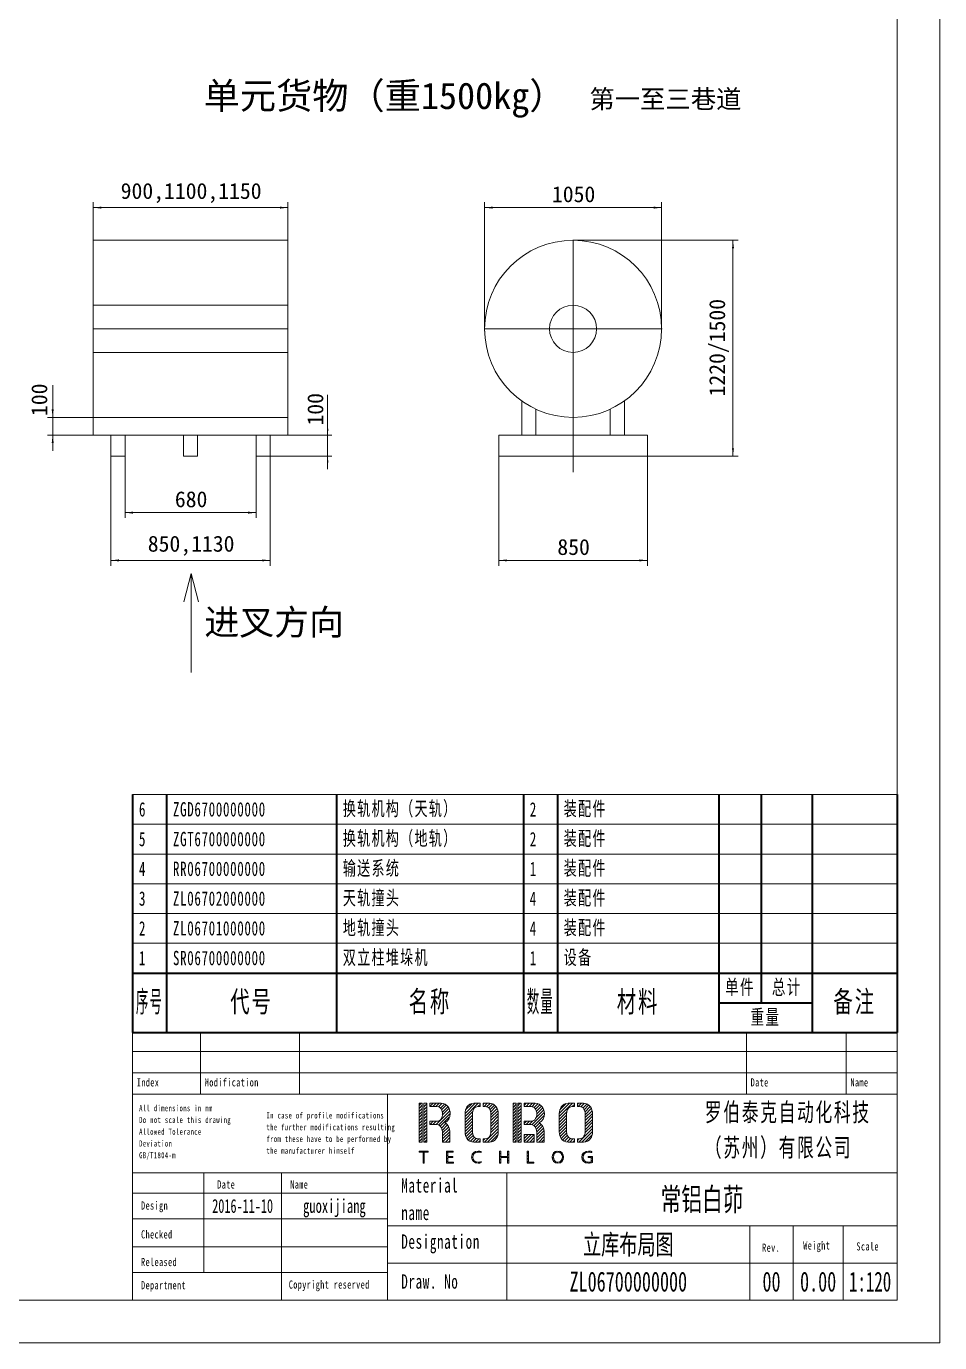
# Model space of a CAD drawing. Header units: millimetres. Extents: x -50460 to 50460, y -35640 to 35640.
# Drawn here: x 24658 to 50460, y -35640 to 1536 of the extents above; entities that cross this region are included whole.
import ezdxf
from ezdxf.enums import TextEntityAlignment as Align

# ---------------------------------------------------------------- set-up
doc = ezdxf.new("R2010")
doc.units = ezdxf.units.MM
doc.layers.get('0').update_dxf_attribs({"lineweight": 35})
for name, color, linetype, lineweight in [('EB0_1', 7, 'Continuous', 15), ('尺寸线层', 4, 'Continuous', 18), ('粗实线层', 7, 'Continuous', 15), ('细实线层', 3, 'Continuous', 18)]:
    doc.layers.add(name, color=color, linetype=linetype, lineweight=lineweight)
doc.styles.get("Standard").update_dxf_attribs({"font": ''})
doc.styles.add('标准', font='', dxfattribs={"width": 0.667})
doc.styles.get('Standard').set_extended_font_data('宋体')
doc.styles.get('标准').set_extended_font_data('宋体')
doc.dimstyles.new('AM_DEMATIC$0', dxfattribs={"dimscale": 120, "dimtxt": 3, "dimasz": 1.5, "dimexe": 1, "dimexo": 0, "dimgap": 1, "dimtad": 1, "dimdsep": 46, "dimtxsty": 'Standard', "dimblk": '_CAXARROW', "dimcen": 0, "dimdle": 3, "dimclrd": 256, "dimclre": 256, "dimclrt": 2, "dimadec": 0, "dimazin": 2, "dimtfac": 0.707107, "dimtdec": 3, "dimtmove": 0, "dimatfit": 3, "dimfxl": 0, "dimfrac": 2, "dimtolj": 1, "dimlwd": 18, "dimarcsym": 0})

# ---------------------------------------------------------------- blocks, each defined once
blk = doc.blocks.new('*X243')
at = {"layer": '粗实线层'}
for p, q in [((410.5, -287), (410.5, 287)), ((-395.5, -287), (410.5, -287))]:
    blk.add_line(p, q, dxfattribs=at)
at = {"layer": '细实线层'}
for p, q in [((420.5, -297), (420.5, 297)), ((-420.5, -297), (420.5, -297))]:
    blk.add_line(p, q, dxfattribs=at)
at = {"layer": '尺寸线层', "linetype": 'Continuous', "style": '标准', "width": 0.667}
blk.add_attdef('图纸编号', text='', height=5.19, rotation=180, dxfattribs=at).set_placement((-370.5, 282), align=Align.MIDDLE_CENTER)
blk = doc.blocks.new('*X1151')
at = {"layer": '尺寸线层', "linetype": 'Continuous', "lineweight": 18, "transparency": 16777216}
for points in [[(25403, -9507), (25375, -9282), (25432, -9282)], [(25403, -10007), (25375, -10232), (25432, -10232)]]:
    blk.add_hatch(color=256, dxfattribs=at).paths.add_polyline_path(points, flags=0)
blk.add_line((25403, -10457), (25403, -8599), dxfattribs=at)
at = {"layer": '尺寸线层', "transparency": 16777216}
for p, q in [((26548, -9507), (25253, -9507)), ((26548, -10007), (25253, -10007))]:
    blk.add_line(p, q, dxfattribs=at)
at = {"layer": '尺寸线层', "color": 2, "transparency": 16777216, "insert": (25028, -9010), "char_height": 450, "width": 1710, "attachment_point": 5, "rotation": 90, "line_spacing_factor": 1.37}
blk.add_mtext('100', dxfattribs=at)
blk = doc.blocks.new('_CAXARROW')
blk.add_hatch(color=0).paths.add_polyline_path([(0, 0), (-1, 0.125), (-1, -0.125)], flags=0)
blk = doc.blocks.new('*X1152')
at = {"layer": '尺寸线层', "linetype": 'Continuous', "lineweight": 18, "transparency": 16777216}
for points in [[(33171, -10007), (33148, -9827), (33193, -9827)], [(33171, -10607), (33148, -10787), (33193, -10787)]]:
    blk.add_hatch(color=256, dxfattribs=at).paths.add_polyline_path(points, flags=0)
blk.add_line((33171, -10967), (33171, -8868), dxfattribs=at)
at = {"layer": '尺寸线层', "transparency": 16777216}
for p, q in [((31548, -10007), (33291, -10007)), ((31548, -10607), (33291, -10607))]:
    blk.add_line(p, q, dxfattribs=at)
at = {"layer": '尺寸线层', "color": 2, "transparency": 16777216, "insert": (32826, -9280), "char_height": 450, "width": 1710, "attachment_point": 5, "rotation": 90, "line_spacing_factor": 1.37}
blk.add_mtext('100', dxfattribs=at)
blk = doc.blocks.new('*X1153')
at = {"layer": '尺寸线层', "linetype": 'Continuous', "lineweight": 18, "transparency": 16777216}
for points in [[(27448, -12198), (27673, -12170), (27673, -12227)], [(31148, -12198), (30923, -12170), (30923, -12227)]]:
    blk.add_hatch(color=256, dxfattribs=at).paths.add_polyline_path(points, flags=0)
at = {"layer": '尺寸线层', "transparency": 16777216}
for p, q in [((27448, -10607), (27448, -12348)), ((31148, -10607), (31148, -12348))]:
    blk.add_line(p, q, dxfattribs=at)
at = {"layer": '尺寸线层', "linetype": 'Continuous', "lineweight": 18, "transparency": 16777216}
blk.add_line((27448, -12198), (31148, -12198), dxfattribs=at)
at = {"layer": '尺寸线层', "color": 2, "transparency": 16777216, "insert": (29314, -11823), "char_height": 450, "width": 1795, "attachment_point": 5, "line_spacing_factor": 1.37}
blk.add_mtext('680', dxfattribs=at)
blk = doc.blocks.new('*X1154')
at = {"layer": '尺寸线层', "linetype": 'Continuous', "lineweight": 18, "transparency": 16777216}
for points in [[(27048, -13547), (27273, -13519), (27273, -13575)], [(31548, -13547), (31323, -13519), (31323, -13575)]]:
    blk.add_hatch(color=256, dxfattribs=at).paths.add_polyline_path(points, flags=0)
at = {"layer": '尺寸线层', "transparency": 16777216}
for p, q in [((27048, -10607), (27048, -13697)), ((31548, -10607), (31548, -13697))]:
    blk.add_line(p, q, dxfattribs=at)
at = {"layer": '尺寸线层', "linetype": 'Continuous', "lineweight": 18, "transparency": 16777216}
blk.add_line((27048, -13547), (31548, -13547), dxfattribs=at)
at = {"layer": '尺寸线层', "color": 2, "transparency": 16777216, "insert": (29314, -13134), "char_height": 450, "width": 5000, "attachment_point": 5, "line_spacing_factor": 1.37}
blk.add_mtext('850,1130', dxfattribs=at)
blk = doc.blocks.new('*X1155')
at = {"layer": '尺寸线层', "linetype": 'Continuous', "lineweight": 18, "transparency": 16777216}
for points in [[(26548, -3584), (26773, -3556), (26773, -3612)], [(32048, -3584), (31823, -3556), (31823, -3612)]]:
    blk.add_hatch(color=256, dxfattribs=at).paths.add_polyline_path(points, flags=0)
at = {"layer": '尺寸线层', "transparency": 16777216}
for p, q in [((26548, -4507), (26548, -3434)), ((32048, -4507), (32048, -3434))]:
    blk.add_line(p, q, dxfattribs=at)
at = {"layer": '尺寸线层', "linetype": 'Continuous', "lineweight": 18, "transparency": 16777216}
blk.add_line((26548, -3584), (32048, -3584), dxfattribs=at)
at = {"layer": '尺寸线层', "color": 2, "transparency": 16777216, "insert": (29314, -3171), "char_height": 450, "width": 8200, "attachment_point": 5, "line_spacing_factor": 1.37}
blk.add_mtext('900,1100,1150', dxfattribs=at)
blk = doc.blocks.new('*X1156')
at = {"layer": '尺寸线层', "linetype": 'Continuous', "lineweight": 18, "transparency": 16777216}
for points in [[(37603, -3584), (37828, -3556), (37828, -3612)], [(42603, -3584), (42378, -3556), (42378, -3612)]]:
    blk.add_hatch(color=256, dxfattribs=at).paths.add_polyline_path(points, flags=0)
at = {"layer": '尺寸线层', "transparency": 16777216}
for p, q in [((37603, -7074), (37603, -3434)), ((42603, -7074), (42603, -3434))]:
    blk.add_line(p, q, dxfattribs=at)
at = {"layer": '尺寸线层', "linetype": 'Continuous', "lineweight": 18, "transparency": 16777216}
blk.add_line((37603, -3584), (42603, -3584), dxfattribs=at)
at = {"layer": '尺寸线层', "color": 2, "transparency": 16777216, "insert": (40119, -3209), "char_height": 450, "width": 2350, "attachment_point": 5, "line_spacing_factor": 1.37}
blk.add_mtext('1050', dxfattribs=at)
blk = doc.blocks.new('*X1157')
at = {"layer": '尺寸线层', "linetype": 'Continuous', "lineweight": 18, "transparency": 16777216}
for points in [[(44621, -4507), (44593, -4732), (44649, -4732)], [(44621, -10607), (44593, -10382), (44649, -10382)]]:
    blk.add_hatch(color=256, dxfattribs=at).paths.add_polyline_path(points, flags=0)
at = {"layer": '尺寸线层', "transparency": 16777216}
for p, q in [((40103, -4507), (44771, -4507)), ((42203, -10607), (44771, -10607))]:
    blk.add_line(p, q, dxfattribs=at)
at = {"layer": '尺寸线层', "linetype": 'Continuous', "lineweight": 18, "transparency": 16777216}
blk.add_line((44621, -10607), (44621, -4507), dxfattribs=at)
at = {"layer": '尺寸线层', "color": 2, "transparency": 16777216, "insert": (44228, -7540), "char_height": 450, "width": 5550, "attachment_point": 5, "rotation": 90, "line_spacing_factor": 1.37}
blk.add_mtext('1220/1500', dxfattribs=at)
blk = doc.blocks.new('*X1158')
at = {"layer": '尺寸线层', "linetype": 'Continuous', "lineweight": 18, "transparency": 16777216}
for points in [[(38003, -13547), (38228, -13519), (38228, -13575)], [(42203, -13547), (41978, -13519), (41978, -13575)]]:
    blk.add_hatch(color=256, dxfattribs=at).paths.add_polyline_path(points, flags=0)
at = {"layer": '尺寸线层', "transparency": 16777216}
for p, q in [((38003, -10607), (38003, -13697)), ((42203, -10607), (42203, -13697))]:
    blk.add_line(p, q, dxfattribs=at)
at = {"layer": '尺寸线层', "linetype": 'Continuous', "lineweight": 18, "transparency": 16777216}
blk.add_line((38003, -13547), (42203, -13547), dxfattribs=at)
at = {"layer": '尺寸线层', "color": 2, "transparency": 16777216, "insert": (40119, -13172), "char_height": 450, "width": 1800, "attachment_point": 5, "line_spacing_factor": 1.37}
blk.add_mtext('850', dxfattribs=at)
blk = doc.blocks.new('*X1161')
at = {"layer": '尺寸线层', "color": 0, "linetype": 'Continuous', "lineweight": 18}
for p, q in [((-21600, 6720), (0, 6720)), ((-21600, 5880), (0, 5880)), ((-21600, 5880), (0, 5880)), ((-21600, 5040), (0, 5040)), ((-21600, 5040), (0, 5040)), ((-21600, 4200), (0, 4200)), ((-21600, 4200), (0, 4200)), ((-21600, 3360), (0, 3360)), ((-21600, 3360), (0, 3360)), ((-21600, 2520), (0, 2520)), ((-21600, 2520), (0, 2520)), ((-21600, 1680), (0, 1680))]:
    blk.add_line(p, q, dxfattribs=at)
at = {"layer": '尺寸线层', "color": 0, "linetype": 'Continuous', "lineweight": 35}
for p, q in [((-21600, 6720), (-21600, 5880)), ((-20640, 6720), (-20640, 5880)), ((-15840, 6720), (-15840, 5880)), ((-10560, 6720), (-10560, 5880)), ((-9600, 6720), (-9600, 5880)), ((-5040, 6720), (-5040, 5880)), ((-3840, 6720), (-3840, 5880)), ((-2400, 6720), (-2400, 5880)), ((0, 6720), (0, 5880)), ((0, 6720), (0, 5880)), ((-21600, 5880), (-21600, 5040)), ((-20640, 5880), (-20640, 5040)), ((-15840, 5880), (-15840, 5040)), ((-10560, 5880), (-10560, 5040)), ((-9600, 5880), (-9600, 5040)), ((-5040, 5880), (-5040, 5040)), ((-3840, 5880), (-3840, 5040)), ((-2400, 5880), (-2400, 5040)), ((0, 5880), (0, 5040)), ((0, 5880), (0, 5040)), ((-21600, 5040), (-21600, 4200)), ((-20640, 5040), (-20640, 4200)), ((-15840, 5040), (-15840, 4200)), ((-10560, 5040), (-10560, 4200)), ((-9600, 5040), (-9600, 4200)), ((-5040, 5040), (-5040, 4200)), ((-3840, 5040), (-3840, 4200)), ((-2400, 5040), (-2400, 4200)), ((0, 5040), (0, 4200)), ((0, 5040), (0, 4200)), ((-21600, 4200), (-21600, 3360)), ((-20640, 4200), (-20640, 3360)), ((-15840, 4200), (-15840, 3360)), ((-10560, 4200), (-10560, 3360)), ((-9600, 4200), (-9600, 3360)), ((-5040, 4200), (-5040, 3360)), ((-3840, 4200), (-3840, 3360)), ((-2400, 4200), (-2400, 3360)), ((0, 4200), (0, 3360)), ((0, 4200), (0, 3360)), ((-21600, 3360), (-21600, 2520)), ((-20640, 3360), (-20640, 2520)), ((-15840, 3360), (-15840, 2520)), ((-10560, 3360), (-10560, 2520)), ((-9600, 3360), (-9600, 2520)), ((-5040, 3360), (-5040, 2520)), ((-3840, 3360), (-3840, 2520)), ((-2400, 3360), (-2400, 2520)), ((0, 3360), (0, 2520)), ((0, 3360), (0, 2520)), ((-21600, 2520), (-21600, 1680)), ((-20640, 2520), (-20640, 1680)), ((-15840, 2520), (-15840, 1680)), ((-10560, 2520), (-10560, 1680)), ((-9600, 2520), (-9600, 1680)), ((-5040, 2520), (-5040, 1680)), ((-3840, 2520), (-3840, 1680)), ((-2400, 2520), (-2400, 1680)), ((0, 2520), (0, 1680)), ((0, 2520), (0, 1680)), ((-21600, 1680), (0, 1680)), ((-21600, 1680), (-21600, 0)), ((-20640, 1680), (-20640, 0)), ((-15840, 1680), (-15840, 0)), ((-10560, 1680), (-10560, 0)), ((-9600, 1680), (-9600, 0)), ((-5040, 1680), (-5040, 0)), ((-3840, 1680), (-3840, 840)), ((-2400, 1680), (-2400, 840)), ((0, 1680), (0, 0)), ((-5040, 840), (-2400, 840)), ((-2400, 840), (-2400, 0)), ((-21600, 0), (0, 0))]:
    blk.add_line(p, q, dxfattribs=at)
at = {"layer": '尺寸线层', "color": 0, "line_spacing_factor": 1.15057, "style": '标准'}
for s, insert, char_height, width, attachment_point in [('\\T1.1;6', (-21420, 6300), 404.6, 1476, 4), ('\\T1.1;ZGD6700000000', (-20460, 6300), 404.58, 9156, 4), ('\\T1.1;换轨机构（天轨）', (-15660, 6300), 404.58, 10116, 4), ('\\T1.1;2', (-10380, 6300), 404.6, 1476, 4), ('\\T1.1;装配件', (-9420, 6300), 404.6, 8676, 4), ('\\T1.1;5', (-21420, 5460), 404.6, 1476, 4), ('\\T1.1;ZGT6700000000', (-20460, 5460), 404.58, 9156, 4), ('\\T1.1;换轨机构（地轨）', (-15660, 5460), 404.58, 10116, 4), ('\\T1.1;2', (-10380, 5460), 404.6, 1476, 4), ('\\T1.1;装配件', (-9420, 5460), 404.6, 8676, 4), ('\\T1.1;输送系统', (-15660, 4620), 404.6, 10116, 4), ('\\T1.1;装配件', (-9420, 4620), 404.6, 8676, 4), ('\\T1.1;4', (-21420, 4620), 404.6, 1476, 4), ('\\T1.1;RR06700000000', (-20460, 4620), 404.58, 9156, 4), ('\\T1.1;1', (-10380, 4620), 404.6, 1476, 4), ('\\T1.1;3', (-21420, 3780), 404.6, 1476, 4), ('\\T1.1;ZL06702000000', (-20460, 3780), 404.58, 9156, 4), ('\\T1.1;天轨撞头', (-15660, 3780), 404.6, 10116, 4), ('\\T1.1;4', (-10380, 3780), 404.6, 1476, 4), ('\\T1.1;装配件', (-9420, 3780), 404.6, 8676, 4), ('\\T1.1;2', (-21420, 2940), 404.6, 1476, 4), ('\\T1.1;ZL06701000000', (-20460, 2940), 404.58, 9156, 4), ('\\T1.1;地轨撞头', (-15660, 2940), 404.6, 10116, 4), ('\\T1.1;4', (-10380, 2940), 404.6, 1476, 4), ('\\T1.1;装配件', (-9420, 2940), 404.6, 8676, 4), ('\\T1.1;1', (-21420, 2100), 404.6, 1476, 4), ('\\T1.1;SR06700000000', (-20460, 2100), 404.58, 9156, 4), ('\\T1.1;双立柱堆垛机', (-15660, 2100), 404.58, 10116, 4), ('\\T1.1;1', (-10380, 2100), 404.6, 1476, 4), ('\\T1.1;设备', (-9420, 2100), 404.6, 8676, 4), ('\\T1.1;单件', (-4440, 1260), 420, 2008.8, 5), ('\\T1.1;总计', (-3120, 1260), 420, 2440.8, 5), ('\\T1.1;{\\W0.427851;序号}', (-21120, 840), 600, 1425.6, 5), ('\\T1.1;代号', (-18240, 840), 600, 8337.6, 5), ('\\T1.1;名称', (-13200, 840), 600, 9201.6, 5), ('\\T1.1;{\\W0.425298;数量}', (-10080, 840), 600, 1425.6, 5), ('\\T1.1;材料', (-7320, 840), 600, 7905.6, 5), ('\\T1.1;备注', (-1200, 840), 600, 4017.6, 5), ('\\T1.1;重量', (-3720, 420), 420, 4600.8, 5)]:
    blk.add_mtext(s, dxfattribs=dict(at, insert=insert, char_height=char_height, width=width, attachment_point=attachment_point))
blk = doc.blocks.new('*X1189')
at = {"layer": 'EB0_1'}
for p, q in [((120, 50.53), (122.19, 50.53)), ((120, 50.29), (120, 50.53)), ((120.94, 50.29), (120, 50.29)), ((120.35, 50.29), (120.59, 50.53)), ((120.94, 50.17), (121.3, 50.53)), ((120.94, 47.68), (120.94, 50.29)), ((120.94, 49.46), (121.25, 49.78)), ((122.19, 50.29), (121.25, 50.29)), ((121.25, 50.29), (121.25, 47.68)), ((121.76, 50.29), (122.01, 50.53)), ((122.19, 50.53), (122.19, 50.29)), ((126.48, 50.53), (128.04, 50.53)), ((126.48, 47.68), (126.48, 50.53)), ((126.48, 50.06), (126.96, 50.53)), ((126.48, 49.35), (126.8, 49.66)), ((128.04, 50.29), (126.8, 50.29)), ((126.8, 50.29), (126.8, 49.27)), ((127.42, 50.29), (127.67, 50.53)), ((128.04, 50.53), (128.04, 50.29)), ((132.55, 49.76), (133.1, 50.31)), ((133.71, 50.22), (134.02, 50.52)), ((134.42, 50.21), (134.63, 50.43)), ((138.93, 50.53), (139.25, 50.53)), ((138.93, 47.68), (138.93, 50.53)), ((138.93, 50.49), (138.98, 50.53)), ((138.93, 49.78), (139.25, 50.09)), ((139.25, 50.53), (139.25, 49.27)), ((140.85, 49.27), (140.85, 50.53)), ((140.85, 50.53), (141.16, 50.53)), ((140.85, 50.28), (141.1, 50.53)), ((140.85, 49.58), (141.16, 49.89)), ((141.16, 50.53), (141.16, 47.68)), ((145.46, 50.53), (145.77, 50.53)), ((145.46, 47.68), (145.46, 50.53)), ((145.46, 49.94), (145.77, 50.25)), ((145.77, 50.53), (145.77, 47.92)), ((151.41, 49.52), (152.36, 50.47)), ((152.83, 50.24), (153.06, 50.47)), ((153.33, 50.03), (153.54, 50.24)), ((153.58, 49.58), (153.85, 49.85)), ((158.4, 49.44), (159.41, 50.46)), ((159.94, 50.28), (160.15, 50.49)), ((160.54, 50.17), (160.69, 50.32)), ((120.94, 48.76), (121.25, 49.07)), ((120.94, 48.05), (121.25, 48.36)), ((121.25, 47.68), (120.94, 47.68)), ((126.48, 48.64), (126.8, 48.96)), ((126.48, 47.94), (126.8, 48.25)), ((128.09, 47.68), (126.48, 47.68)), ((126.8, 49.27), (127.97, 49.27)), ((127.97, 49.02), (126.8, 49.02)), ((126.8, 49.02), (126.8, 47.92)), ((126.8, 47.92), (128.09, 47.92)), ((126.86, 49.02), (127.11, 49.27)), ((126.93, 47.68), (127.18, 47.92)), ((127.57, 49.02), (127.82, 49.27)), ((127.64, 47.68), (127.88, 47.92)), ((127.97, 49.27), (127.97, 49.02)), ((128.09, 47.92), (128.09, 47.68)), ((132.42, 48.92), (132.75, 49.25)), ((132.59, 48.38), (132.86, 48.66)), ((132.91, 48), (133.11, 48.2)), ((133.38, 47.76), (133.64, 48.02)), ((134.02, 47.69), (134.3, 47.98)), ((138.93, 49.07), (139.25, 49.38)), ((138.93, 48.36), (139.25, 48.68)), ((139.25, 47.68), (138.93, 47.68)), ((138.95, 47.68), (139.25, 47.97)), ((139.25, 49.27), (140.85, 49.27)), ((140.85, 49.02), (139.25, 49.02)), ((139.25, 49.02), (139.25, 47.68)), ((139.59, 49.02), (139.84, 49.27)), ((140.3, 49.02), (140.54, 49.27)), ((140.85, 48.87), (141.16, 49.18)), ((140.85, 47.68), (140.85, 49.02)), ((140.85, 48.16), (141.16, 48.47)), ((141.16, 47.68), (140.85, 47.68)), ((141.07, 47.68), (141.16, 47.77)), ((145.46, 49.23), (145.77, 49.55)), ((145.46, 48.53), (145.77, 48.84)), ((145.46, 47.82), (145.77, 48.13)), ((147.05, 47.68), (145.46, 47.68)), ((145.77, 47.92), (147.05, 47.92)), ((146.02, 47.68), (146.27, 47.92)), ((146.73, 47.68), (146.98, 47.92)), ((147.05, 47.92), (147.05, 47.68)), ((151.39, 48.8), (151.66, 49.07)), ((151.57, 48.28), (151.84, 48.54)), ((151.92, 47.91), (152.15, 48.15)), ((152.43, 47.72), (152.64, 47.93)), ((153.18, 47.76), (153.95, 48.53)), ((153.69, 48.98), (153.87, 49.16)), ((153.87, 49.16), (154.01, 49.3)), ((158.4, 48.74), (158.67, 49.01)), ((158.62, 48.25), (158.87, 48.5)), ((159, 47.92), (159.22, 48.15)), ((159.51, 47.73), (159.74, 47.96)), ((160.06, 48.98), (160.29, 49.22)), ((160.23, 47.74), (160.5, 48.01)), ((160.53, 48.75), (160.83, 49.05)), ((160.53, 48.04), (160.83, 48.35))]:
    blk.add_line(p, q, dxfattribs=at)
for points, knots in [([(134.62, 50.18), (134.43, 50.27), (134.15, 50.3), (133.93, 50.3), (133.14, 50.3), (132.69, 49.79), (132.69, 49.1), (132.69, 48.41), (133.13, 47.91), (133.93, 47.91), (134.14, 47.91), (134.44, 47.94), (134.62, 48.03), (134.62, 48.03), (134.64, 47.8), (134.64, 47.8), (134.47, 47.7), (134.13, 47.68), (133.93, 47.68), (132.97, 47.68), (132.39, 48.25), (132.39, 49.1), (132.39, 49.94), (132.98, 50.53), (133.93, 50.53), (134.11, 50.53), (134.48, 50.5), (134.64, 50.43), (134.64, 50.43), (134.62, 50.18), (134.62, 50.18)], [0, 0, 0, 0, 292.881342, 292.881342, 292.881342, 585.762683, 585.762683, 585.762683, 878.644025, 878.644025, 878.644025, 1171.525366, 1171.525366, 1171.525366, 1464.406708, 1464.406708, 1464.406708, 1757.288049, 1757.288049, 1757.288049, 2050.169391, 2050.169391, 2050.169391, 2343.050732, 2343.050732, 2343.050732, 2635.932074, 2635.932074, 2635.932074, 2928.813415, 2928.813415, 2928.813415, 2928.813415]), ([(152.69, 50.53), (153.61, 50.53), (154.05, 49.85), (154.04, 49.1), (154.03, 48.26), (153.57, 47.68), (152.69, 47.68), (151.81, 47.68), (151.35, 48.26), (151.34, 49.1), (151.33, 49.85), (151.77, 50.53), (152.69, 50.53)], [0, 0, 0, 0, 368.465075, 368.465075, 368.465075, 736.930149, 736.930149, 736.930149, 1105.395224, 1105.395224, 1105.395224, 1473.860298, 1473.860298, 1473.860298, 1473.860298]), ([(151.64, 49.1), (151.64, 48.52), (151.97, 47.91), (152.69, 47.91), (153.41, 47.91), (153.74, 48.52), (153.74, 49.1), (153.74, 49.69), (153.41, 50.3), (152.69, 50.3), (151.97, 50.3), (151.64, 49.69), (151.64, 49.1)], [0, 0, 0, 0, 369.702608, 369.702608, 369.702608, 739.405217, 739.405217, 739.405217, 1109.107825, 1109.107825, 1109.107825, 1478.810434, 1478.810434, 1478.810434, 1478.810434]), ([(160.53, 48.98), (160.53, 48.98), (159.82, 48.98), (159.82, 48.98), (159.82, 48.98), (159.82, 49.22), (159.82, 49.22), (159.82, 49.22), (160.83, 49.22), (160.83, 49.22), (160.83, 49.22), (160.83, 47.85), (160.83, 47.85), (160.52, 47.72), (160.22, 47.68), (159.88, 47.68), (158.91, 47.68), (158.33, 48.25), (158.33, 49.1), (158.33, 49.94), (158.93, 50.53), (159.88, 50.53), (160.11, 50.53), (160.5, 50.5), (160.7, 50.4), (160.7, 50.4), (160.67, 50.15), (160.67, 50.15), (160.43, 50.27), (160.15, 50.3), (159.88, 50.3), (159.08, 50.3), (158.64, 49.79), (158.64, 49.1), (158.64, 48.41), (159.07, 47.91), (159.88, 47.91), (160.07, 47.91), (160.39, 47.93), (160.53, 48.01), (160.53, 48.01), (160.53, 48.98), (160.53, 48.98)], [0, 0, 0, 0, 349.055857, 349.055857, 349.055857, 698.111714, 698.111714, 698.111714, 1047.16757, 1047.16757, 1047.16757, 1396.223427, 1396.223427, 1396.223427, 1745.279284, 1745.279284, 1745.279284, 2094.335141, 2094.335141, 2094.335141, 2443.390997, 2443.390997, 2443.390997, 2792.446854, 2792.446854, 2792.446854, 3141.502711, 3141.502711, 3141.502711, 3490.558568, 3490.558568, 3490.558568, 3839.614424, 3839.614424, 3839.614424, 4188.670281, 4188.670281, 4188.670281, 4537.726138, 4537.726138, 4537.726138, 4886.781995, 4886.781995, 4886.781995, 4886.781995])]:
    blk.add_open_spline(points, degree=3, knots=knots, dxfattribs=at)
blk = doc.blocks.new('*X1188')
at = {"layer": 'EB0_1'}
for p, q in [((-112.57, 46.34), (-112.57, 37.22)), ((-111.83, 46.34), (-112.57, 46.34)), ((-112.57, 45.83), (-112.06, 46.34)), ((-112.57, 45.12), (-111.83, 45.86)), ((-112.57, 44.41), (-111.83, 45.15)), ((-112.57, 43.7), (-111.83, 44.44)), ((-112.57, 43), (-111.83, 43.74)), ((-111.83, 37.22), (-111.83, 46.34)), ((-111.47, 46.34), (-111.47, 37.22)), ((-110.73, 46.34), (-111.47, 46.34)), ((-111.47, 46.22), (-111.35, 46.34)), ((-111.47, 45.51), (-110.73, 46.25)), ((-111.47, 44.8), (-110.73, 45.54)), ((-111.47, 44.1), (-110.73, 44.83)), ((-111.47, 43.39), (-110.73, 44.13)), ((-111.47, 42.68), (-110.73, 43.42)), ((-110.73, 45.57), (-110.73, 46.34)), ((-110.73, 38.92), (-110.73, 45.57)), ((-110.02, 46.26), (-109.94, 46.34)), ((-110, 45.57), (-109.23, 46.34)), ((-109.29, 45.57), (-108.52, 46.34)), ((-108.59, 45.57), (-107.82, 46.34)), ((-108.57, 41.34), (-105.34, 44.57)), ((-107.98, 45.47), (-107.16, 46.29)), ((-107.98, 41.22), (-105.25, 43.96)), ((-107.54, 45.2), (-106.58, 46.16)), ((-107.26, 44.77), (-106.16, 45.87)), ((-107.12, 44.21), (-105.79, 45.54)), ((-107.1, 43.52), (-105.53, 45.09)), ((-89.66, 46.34), (-90.39, 46.34)), ((-90.39, 46.08), (-90.14, 46.34)), ((-90.39, 46.34), (-90.39, 37.22)), ((-90.39, 45.37), (-89.66, 46.11)), ((-90.39, 44.67), (-89.66, 45.41)), ((-90.39, 43.96), (-89.66, 44.7)), ((-90.39, 43.25), (-89.66, 43.99)), ((-89.66, 37.22), (-89.66, 46.34)), ((-88.56, 46.34), (-89.3, 46.34)), ((-89.3, 45.77), (-88.72, 46.34)), ((-89.3, 46.34), (-89.3, 37.22)), ((-89.3, 45.06), (-88.56, 45.8)), ((-89.3, 44.35), (-88.56, 45.09)), ((-89.3, 43.64), (-88.56, 44.38)), ((-89.3, 42.94), (-88.56, 43.68)), ((-88.56, 45.57), (-88.56, 46.34)), ((-88.56, 38.92), (-88.56, 45.57)), ((-87.84, 45.81), (-87.31, 46.34)), ((-87.37, 45.57), (-86.6, 46.34)), ((-86.67, 45.57), (-85.89, 46.34)), ((-86, 45.52), (-85.19, 46.34)), ((-86, 41.28), (-83.11, 44.18)), ((-85.5, 41.08), (-83.18, 43.39)), ((-85.49, 45.33), (-84.61, 46.21)), ((-85.16, 44.96), (-84.11, 46)), ((-85.08, 42.91), (-83.21, 44.78)), ((-84.99, 44.41), (-83.75, 45.66)), ((-84.85, 43.85), (-83.44, 45.26)), ((-112.57, 42.29), (-111.83, 43.03)), ((-112.57, 41.58), (-111.83, 42.32)), ((-112.57, 40.88), (-111.83, 41.62)), ((-112.57, 40.17), (-111.83, 40.91)), ((-111.47, 41.97), (-110.73, 42.71)), ((-111.47, 41.27), (-110.73, 42.01)), ((-111.47, 40.56), (-110.73, 41.3)), ((-111.47, 39.85), (-110.73, 40.59)), ((-110.02, 42.02), (-109.92, 42.11)), ((-109.98, 41.34), (-109.21, 42.11)), ((-109.28, 41.34), (-108.51, 42.11)), ((-107.57, 40.93), (-105.44, 43.06)), ((-107.27, 40.52), (-106.24, 41.55)), ((-107.15, 39.93), (-105.85, 41.23)), ((-107.03, 39.35), (-105.58, 40.8)), ((-90.39, 42.55), (-89.66, 43.29)), ((-90.39, 41.84), (-89.66, 42.58)), ((-90.39, 41.13), (-89.66, 41.87)), ((-90.39, 40.42), (-89.66, 41.16)), ((-90.39, 39.72), (-89.66, 40.46)), ((-89.3, 42.23), (-88.56, 42.97)), ((-89.3, 41.52), (-88.56, 42.26)), ((-89.3, 40.82), (-88.56, 41.55)), ((-89.3, 40.11), (-88.56, 40.85)), ((-87.84, 41.56), (-87.29, 42.11)), ((-87.36, 41.34), (-86.59, 42.11)), ((-86.65, 41.34), (-85.78, 42.21)), ((-85.2, 40.67), (-84.22, 41.65)), ((-85.02, 40.14), (-83.78, 41.38)), ((-84.9, 39.56), (-83.49, 40.97)), ((-84.85, 38.9), (-83.33, 40.42)), ((-112.57, 39.46), (-111.83, 40.2)), ((-112.57, 38.76), (-111.83, 39.49)), ((-112.57, 38.05), (-111.83, 38.79)), ((-112.57, 37.34), (-111.83, 38.08)), ((-112.57, 37.22), (-111.83, 37.22)), ((-111.98, 37.22), (-111.83, 37.37)), ((-111.47, 39.15), (-110.73, 39.88)), ((-111.47, 38.44), (-110.73, 39.18)), ((-111.47, 37.73), (-110.73, 38.47)), ((-111.47, 37.22), (-110.73, 37.22)), ((-111.27, 37.22), (-110.73, 37.76)), ((-110.73, 37.22), (-110.73, 38.92)), ((-107.02, 38.65), (-105.46, 40.2)), ((-107.02, 37.94), (-105.35, 39.61)), ((-107.02, 37.23), (-105.3, 38.96)), ((-106.32, 37.22), (-105.3, 38.25)), ((-105.62, 37.22), (-105.3, 37.54)), ((-90.39, 39.01), (-89.66, 39.75)), ((-90.39, 38.3), (-89.66, 39.04)), ((-90.39, 37.6), (-89.66, 38.34)), ((-90.39, 37.22), (-89.66, 37.22)), ((-90.06, 37.22), (-89.66, 37.63)), ((-89.3, 39.4), (-88.56, 40.14)), ((-89.3, 38.69), (-88.56, 39.43)), ((-89.3, 37.99), (-88.56, 38.73)), ((-89.3, 37.28), (-88.56, 38.02)), ((-89.3, 37.22), (-88.56, 37.22)), ((-88.65, 37.22), (-88.56, 37.31)), ((-88.56, 37.22), (-88.56, 38.92)), ((-84.85, 38.19), (-83.22, 39.83)), ((-84.85, 37.49), (-83.12, 39.21)), ((-84.4, 37.22), (-83.12, 38.51)), ((-83.7, 37.22), (-83.12, 37.8))]:
    blk.add_line(p, q, dxfattribs=at)
for points, knots in [([(-106.47, 41.71), (-105.65, 42.17), (-105.24, 42.9), (-105.24, 43.9), (-105.24, 44.48), (-105.4, 45), (-105.72, 45.47), (-106.11, 46.05), (-106.66, 46.34), (-107.37, 46.34), (-107.37, 46.34), (-110.02, 46.34), (-110.02, 46.34), (-110.02, 46.34), (-110.02, 45.57), (-110.02, 45.57), (-110.02, 45.57), (-108.34, 45.57), (-108.34, 45.57), (-107.88, 45.57), (-107.53, 45.35), (-107.3, 44.92), (-107.11, 44.6), (-107.02, 44.23), (-107.02, 43.83), (-107.02, 43.42), (-107.11, 43.06), (-107.3, 42.73), (-107.53, 42.32), (-107.88, 42.11), (-108.35, 42.11), (-108.35, 42.11), (-110.02, 42.11), (-110.02, 42.11), (-110.02, 42.11), (-110.02, 41.34), (-110.02, 41.34), (-110.02, 41.34), (-108.36, 41.34), (-108.36, 41.34), (-107.88, 41.34), (-107.52, 41.08), (-107.28, 40.56), (-107.11, 40.19), (-107.02, 39.78), (-107.02, 39.32), (-107.02, 39.32), (-107.02, 37.22), (-107.02, 37.22), (-107.02, 37.22), (-105.3, 37.22), (-105.3, 37.22), (-105.3, 37.22), (-105.3, 39.32), (-105.3, 39.32), (-105.3, 40.59), (-105.69, 41.38), (-106.47, 41.71)], [0, 0, 0, 0, 349.422546, 349.422546, 349.422546, 698.845093, 698.845093, 698.845093, 1048.267639, 1048.267639, 1048.267639, 1397.690185, 1397.690185, 1397.690185, 1747.112732, 1747.112732, 1747.112732, 2096.535278, 2096.535278, 2096.535278, 2445.957824, 2445.957824, 2445.957824, 2795.38037, 2795.38037, 2795.38037, 3144.802917, 3144.802917, 3144.802917, 3494.225463, 3494.225463, 3494.225463, 3843.648009, 3843.648009, 3843.648009, 4193.070556, 4193.070556, 4193.070556, 4542.493102, 4542.493102, 4542.493102, 4891.915648, 4891.915648, 4891.915648, 5241.338195, 5241.338195, 5241.338195, 5590.760741, 5590.760741, 5590.760741, 5940.183287, 5940.183287, 5940.183287, 6289.605834, 6289.605834, 6289.605834, 6639.02838, 6639.02838, 6639.02838, 6639.02838]), ([(-84.3, 41.71), (-83.47, 42.17), (-83.06, 42.9), (-83.06, 43.9), (-83.06, 44.48), (-83.22, 45), (-83.54, 45.47), (-83.93, 46.05), (-84.49, 46.34), (-85.2, 46.34), (-85.2, 46.34), (-87.84, 46.34), (-87.84, 46.34), (-87.84, 46.34), (-87.84, 45.57), (-87.84, 45.57), (-87.84, 45.57), (-86.16, 45.57), (-86.16, 45.57), (-85.7, 45.57), (-85.35, 45.35), (-85.12, 44.92), (-84.94, 44.6), (-84.85, 44.23), (-84.85, 43.83), (-84.85, 43.42), (-84.94, 43.06), (-85.12, 42.73), (-85.35, 42.32), (-85.7, 42.11), (-86.17, 42.11), (-86.17, 42.11), (-87.84, 42.11), (-87.84, 42.11), (-87.84, 42.11), (-87.84, 41.34), (-87.84, 41.34), (-87.84, 41.34), (-86.19, 41.34), (-86.19, 41.34), (-85.7, 41.34), (-85.34, 41.08), (-85.11, 40.56), (-84.93, 40.19), (-84.85, 39.78), (-84.85, 39.32), (-84.85, 39.32), (-84.85, 37.22), (-84.85, 37.22), (-84.85, 37.22), (-83.12, 37.22), (-83.12, 37.22), (-83.12, 37.22), (-83.12, 39.32), (-83.12, 39.32), (-83.12, 40.59), (-83.51, 41.38), (-84.3, 41.71)], [0, 0, 0, 0, 296.471409, 296.471409, 296.471409, 592.942819, 592.942819, 592.942819, 889.414228, 889.414228, 889.414228, 1185.885638, 1185.885638, 1185.885638, 1482.357047, 1482.357047, 1482.357047, 1778.828457, 1778.828457, 1778.828457, 2075.299866, 2075.299866, 2075.299866, 2371.771276, 2371.771276, 2371.771276, 2668.242685, 2668.242685, 2668.242685, 2964.714094, 2964.714094, 2964.714094, 3261.185504, 3261.185504, 3261.185504, 3557.656913, 3557.656913, 3557.656913, 3854.128323, 3854.128323, 3854.128323, 4150.599732, 4150.599732, 4150.599732, 4447.071142, 4447.071142, 4447.071142, 4743.542551, 4743.542551, 4743.542551, 5040.013961, 5040.013961, 5040.013961, 5336.48537, 5336.48537, 5336.48537, 5632.956779, 5632.956779, 5632.956779, 5632.956779])]:
    blk.add_open_spline(points, degree=3, knots=knots, dxfattribs=at)
at = {"layer": '细实线层', "color": 1, "linetype": 'Continuous', "lineweight": 18}
for p, q in [((-180, 48.5), (-180, 63)), ((-180, 63), (0, 63)), ((-164, 63), (-164, 48.5)), ((-140.67, 63), (-140.67, 48.5)), ((-35.5, 63), (-35.5, 48.5)), ((-12, 63), (-12, 48.5)), ((0, 63), (0, 48.5)), ((-180, 58.5), (0, 58.5)), ((-180, 53.5), (0, 53.5)), ((0, 48.5), (-180, 48.5)), ((0, 48.5), (-180, 48.5)), ((-180, 48.5), (-180, 0)), ((-120, 0), (-120, 48.5)), ((0, 0), (0, 48.5)), ((-101.72, 43.24), (-98.62, 46.34)), ((-101.72, 43.95), (-99.33, 46.34)), ((-101.72, 42.53), (-99.88, 44.38)), ((-101.72, 41.83), (-99.99, 43.55)), ((-101.6, 44.78), (-100.15, 46.23)), ((-98.69, 45.56), (-98.18, 46.08)), ((-97.46, 46.09), (-97.21, 46.34)), ((-97.27, 45.57), (-96.5, 46.34)), ((-96.65, 45.49), (-95.83, 46.3)), ((-96.19, 45.23), (-95.26, 46.17)), ((-95.89, 44.83), (-94.82, 45.9)), ((-95.74, 44.27), (-94.45, 45.56)), ((-95.64, 43.66), (-94.2, 45.11)), ((-95.64, 42.96), (-94.01, 44.59)), ((-95.64, 42.25), (-93.92, 43.97)), ((-79.55, 43.24), (-76.45, 46.34)), ((-79.55, 42.53), (-77.7, 44.38)), ((-79.55, 41.83), (-77.82, 43.55)), ((-79.54, 43.95), (-77.15, 46.34)), ((-79.42, 44.78), (-77.97, 46.23)), ((-76.52, 45.56), (-76, 46.08)), ((-75.28, 46.09), (-75.03, 46.34)), ((-75.1, 45.57), (-74.33, 46.34)), ((-74.47, 45.49), (-73.66, 46.3)), ((-74.02, 45.23), (-73.08, 46.17)), ((-73.72, 44.83), (-72.64, 45.9)), ((-73.56, 44.27), (-72.28, 45.56)), ((-73.47, 43.66), (-72.02, 45.11)), ((-73.47, 42.96), (-71.83, 44.59)), ((-73.47, 42.25), (-71.74, 43.97)), ((-101.72, 41.12), (-99.99, 42.85)), ((-101.72, 40.41), (-99.99, 42.14)), ((-101.72, 39.7), (-99.99, 41.43)), ((-101.65, 39.07), (-99.99, 40.72)), ((-97.13, 37.22), (-93.91, 40.44)), ((-95.71, 39.35), (-93.91, 41.15)), ((-95.64, 41.54), (-93.91, 43.27)), ((-95.64, 40.84), (-93.91, 42.56)), ((-95.64, 40.13), (-93.91, 41.86)), ((-79.55, 41.12), (-77.82, 42.85)), ((-79.55, 40.41), (-77.82, 42.14)), ((-79.55, 39.7), (-77.82, 41.43)), ((-79.48, 39.07), (-77.82, 40.72)), ((-74.96, 37.22), (-71.74, 40.44)), ((-73.53, 39.35), (-71.74, 41.15)), ((-73.47, 41.54), (-71.74, 43.27)), ((-73.47, 40.84), (-71.74, 42.56)), ((-73.47, 40.13), (-71.74, 41.86)), ((-101.49, 38.52), (-99.99, 40.02)), ((-101.26, 38.04), (-99.93, 39.37)), ((-100.89, 37.71), (-99.78, 38.81)), ((-100.48, 37.41), (-99.52, 38.37)), ((-99.9, 37.28), (-99.1, 38.09)), ((-99.25, 37.22), (-98.5, 37.98)), ((-98.55, 37.22), (-98.18, 37.59)), ((-97.46, 37.6), (-97.08, 37.98)), ((-96.42, 37.22), (-93.91, 39.73)), ((-95.64, 37.3), (-94.01, 38.93)), ((-87.84, 37.32), (-86.16, 39)), ((-87.84, 38.03), (-86.87, 39)), ((-87.84, 38.74), (-87.58, 39)), ((-87.23, 37.22), (-85.45, 39)), ((-86.52, 37.22), (-85.45, 38.3)), ((-85.82, 37.22), (-85.45, 37.59)), ((-79.32, 38.52), (-77.82, 40.02)), ((-79.08, 38.04), (-77.76, 39.37)), ((-78.71, 37.71), (-77.61, 38.81)), ((-78.31, 37.41), (-77.34, 38.37)), ((-77.73, 37.28), (-76.92, 38.09)), ((-77.08, 37.22), (-76.32, 37.98)), ((-76.37, 37.22), (-76, 37.59)), ((-75.28, 37.6), (-74.91, 37.98)), ((-74.25, 37.22), (-71.74, 39.73)), ((-73.46, 37.3), (-71.83, 38.93)), ((-180, 30), (0, 30)), ((-163.22, 30), (-163.22, 6.5)), ((-144.97, 30), (-144.97, 0)), ((-91.88, 0), (-91.88, 30)), ((-180, 25.22), (-120, 25.22)), ((-180, 19.13), (-120, 19.13)), ((-120, 17.5), (0, 17.5)), ((-34.7, 0), (-34.7, 17.5)), ((-24.47, 0), (-24.47, 17.5)), ((-12.75, 0), (-12.75, 17.5)), ((-180, 12.53), (-120, 12.53)), ((-180, 6.5), (-120, 6.5)), ((-12.75, 8.75), (-120, 8.75)), ((-12.75, 8.75), (0, 8.75)), ((-180, 0), (0, 0))]:
    blk.add_line(p, q, dxfattribs=at)
blk.add_lwpolyline([(-85.45, 39), (-87.84, 39), (-87.84, 37.22), (-85.45, 37.22), (-85.45, 39)], dxfattribs=at)
for points, knots in [([(-98.67, 37.98), (-99.12, 37.98), (-99.47, 38.18), (-99.72, 38.57), (-99.9, 38.88), (-99.99, 39.22), (-99.99, 39.59), (-99.99, 39.59), (-99.99, 43.93), (-99.99, 43.93), (-99.99, 44.31), (-99.9, 44.66), (-99.72, 44.98), (-99.47, 45.37), (-99.12, 45.57), (-98.67, 45.57), (-98.67, 45.57), (-98.18, 45.57), (-98.18, 45.57), (-98.18, 45.57), (-98.18, 46.34), (-98.18, 46.34), (-98.18, 46.34), (-99.66, 46.34), (-99.66, 46.34), (-100.36, 46.34), (-100.9, 46.05), (-101.28, 45.48), (-101.57, 45.03), (-101.72, 44.51), (-101.72, 43.93), (-101.72, 43.93), (-101.72, 39.59), (-101.72, 39.59), (-101.72, 39.01), (-101.57, 38.5), (-101.28, 38.06), (-100.9, 37.5), (-100.36, 37.22), (-99.66, 37.22), (-99.66, 37.22), (-98.18, 37.22), (-98.18, 37.22), (-98.18, 37.22), (-98.18, 37.98), (-98.18, 37.98), (-98.18, 37.98), (-98.67, 37.98), (-98.67, 37.98)], [0, 0, 0, 0, 328.778639, 328.778639, 328.778639, 657.557278, 657.557278, 657.557278, 986.335916, 986.335916, 986.335916, 1315.114555, 1315.114555, 1315.114555, 1643.893194, 1643.893194, 1643.893194, 1972.671833, 1972.671833, 1972.671833, 2301.450471, 2301.450471, 2301.450471, 2630.22911, 2630.22911, 2630.22911, 2959.007749, 2959.007749, 2959.007749, 3287.786388, 3287.786388, 3287.786388, 3616.565027, 3616.565027, 3616.565027, 3945.343665, 3945.343665, 3945.343665, 4274.122304, 4274.122304, 4274.122304, 4602.900943, 4602.900943, 4602.900943, 4931.679582, 4931.679582, 4931.679582, 5260.458221, 5260.458221, 5260.458221, 5260.458221]), ([(-94.37, 45.48), (-94.75, 46.05), (-95.29, 46.34), (-95.99, 46.34), (-95.99, 46.34), (-97.46, 46.34), (-97.46, 46.34), (-97.46, 46.34), (-97.46, 45.57), (-97.46, 45.57), (-97.46, 45.57), (-96.96, 45.57), (-96.96, 45.57), (-96.52, 45.57), (-96.18, 45.37), (-95.93, 44.98), (-95.74, 44.66), (-95.64, 44.31), (-95.64, 43.93), (-95.64, 43.93), (-95.64, 39.59), (-95.64, 39.59), (-95.64, 39.22), (-95.74, 38.88), (-95.93, 38.57), (-96.18, 38.18), (-96.52, 37.98), (-96.96, 37.98), (-96.96, 37.98), (-97.46, 37.98), (-97.46, 37.98), (-97.46, 37.98), (-97.46, 37.22), (-97.46, 37.22), (-97.46, 37.22), (-95.99, 37.22), (-95.99, 37.22), (-95.29, 37.22), (-94.75, 37.5), (-94.37, 38.06), (-94.07, 38.5), (-93.91, 39.01), (-93.91, 39.59), (-93.91, 39.59), (-93.91, 43.93), (-93.91, 43.93), (-93.91, 44.51), (-94.07, 45.03), (-94.37, 45.48)], [0, 0, 0, 0, 317.005458, 317.005458, 317.005458, 634.010916, 634.010916, 634.010916, 951.016374, 951.016374, 951.016374, 1268.021832, 1268.021832, 1268.021832, 1585.02729, 1585.02729, 1585.02729, 1902.032748, 1902.032748, 1902.032748, 2219.038206, 2219.038206, 2219.038206, 2536.043664, 2536.043664, 2536.043664, 2853.049122, 2853.049122, 2853.049122, 3170.05458, 3170.05458, 3170.05458, 3487.060038, 3487.060038, 3487.060038, 3804.065496, 3804.065496, 3804.065496, 4121.070954, 4121.070954, 4121.070954, 4438.076412, 4438.076412, 4438.076412, 4755.08187, 4755.08187, 4755.08187, 5072.087328, 5072.087328, 5072.087328, 5072.087328]), ([(-76.5, 37.98), (-76.95, 37.98), (-77.3, 38.18), (-77.54, 38.57), (-77.73, 38.88), (-77.82, 39.22), (-77.82, 39.59), (-77.82, 39.59), (-77.82, 43.93), (-77.82, 43.93), (-77.82, 44.31), (-77.73, 44.66), (-77.54, 44.98), (-77.3, 45.37), (-76.95, 45.57), (-76.5, 45.57), (-76.5, 45.57), (-76, 45.57), (-76, 45.57), (-76, 45.57), (-76, 46.34), (-76, 46.34), (-76, 46.34), (-77.49, 46.34), (-77.49, 46.34), (-78.19, 46.34), (-78.73, 46.05), (-79.1, 45.48), (-79.4, 45.03), (-79.55, 44.51), (-79.55, 43.93), (-79.55, 43.93), (-79.55, 39.59), (-79.55, 39.59), (-79.55, 39.01), (-79.4, 38.5), (-79.1, 38.06), (-78.73, 37.5), (-78.19, 37.22), (-77.49, 37.22), (-77.49, 37.22), (-76, 37.22), (-76, 37.22), (-76, 37.22), (-76, 37.98), (-76, 37.98), (-76, 37.98), (-76.5, 37.98), (-76.5, 37.98)], [0, 0, 0, 0, 275.817031, 275.817031, 275.817031, 551.634061, 551.634061, 551.634061, 827.451092, 827.451092, 827.451092, 1103.268122, 1103.268122, 1103.268122, 1379.085153, 1379.085153, 1379.085153, 1654.902184, 1654.902184, 1654.902184, 1930.719214, 1930.719214, 1930.719214, 2206.536245, 2206.536245, 2206.536245, 2482.353276, 2482.353276, 2482.353276, 2758.170306, 2758.170306, 2758.170306, 3033.987337, 3033.987337, 3033.987337, 3309.804367, 3309.804367, 3309.804367, 3585.621398, 3585.621398, 3585.621398, 3861.438429, 3861.438429, 3861.438429, 4137.255459, 4137.255459, 4137.255459, 4413.07249, 4413.07249, 4413.07249, 4413.07249]), ([(-72.2, 45.48), (-72.58, 46.05), (-73.12, 46.34), (-73.81, 46.34), (-73.81, 46.34), (-75.28, 46.34), (-75.28, 46.34), (-75.28, 46.34), (-75.28, 45.57), (-75.28, 45.57), (-75.28, 45.57), (-74.79, 45.57), (-74.79, 45.57), (-74.35, 45.57), (-74, 45.37), (-73.76, 44.98), (-73.56, 44.66), (-73.47, 44.31), (-73.47, 43.93), (-73.47, 43.93), (-73.47, 39.59), (-73.47, 39.59), (-73.47, 39.22), (-73.56, 38.88), (-73.76, 38.57), (-74, 38.18), (-74.35, 37.98), (-74.79, 37.98), (-74.79, 37.98), (-75.28, 37.98), (-75.28, 37.98), (-75.28, 37.98), (-75.28, 37.22), (-75.28, 37.22), (-75.28, 37.22), (-73.81, 37.22), (-73.81, 37.22), (-73.12, 37.22), (-72.58, 37.5), (-72.2, 38.06), (-71.89, 38.5), (-71.74, 39.01), (-71.74, 39.59), (-71.74, 39.59), (-71.74, 43.93), (-71.74, 43.93), (-71.74, 44.51), (-71.89, 45.03), (-72.2, 45.48)], [0, 0, 0, 0, 264.15149, 264.15149, 264.15149, 528.302979, 528.302979, 528.302979, 792.454469, 792.454469, 792.454469, 1056.605958, 1056.605958, 1056.605958, 1320.757448, 1320.757448, 1320.757448, 1584.908938, 1584.908938, 1584.908938, 1849.060427, 1849.060427, 1849.060427, 2113.211917, 2113.211917, 2113.211917, 2377.363407, 2377.363407, 2377.363407, 2641.514896, 2641.514896, 2641.514896, 2905.666386, 2905.666386, 2905.666386, 3169.817875, 3169.817875, 3169.817875, 3433.969365, 3433.969365, 3433.969365, 3698.120855, 3698.120855, 3698.120855, 3962.272344, 3962.272344, 3962.272344, 4226.423834, 4226.423834, 4226.423834, 4226.423834])]:
    blk.add_open_spline(points, degree=3, knots=knots, dxfattribs=at)
at = {"layer": 'EB0_1'}
blk.add_blockref('*X1189', (-232.57, -15.43), dxfattribs=at)
at = {"layer": 'EB0_1', "color": 0, "linetype": 'ByBlock', "style": '标准'}
for tag, height, width, p in [('材料名称', 5.36, 0.667, (-45.94, 23.75)), ('设计_日期', 3.25, 0.667, (-154.09, 22.17)), ('设计_人员编号', 3.25, 0.667, (-132.48, 22.17)), ('校对_日期', 3.25, 0.667, (-154.09, 15.83)), ('校对_人员编号', 3.25, 0.667, (-132.48, 15.83)), ('图纸名称', 4.69, 0.667, (-63.29, 13.12)), ('审核_日期', 3.25, 0.667, (-154.09, 9.51)), ('审核_人员编号', 3.25, 0.667, (-132.48, 9.51)), ('图纸编号', 4.69, 0.667, (-63.29, 4.37)), ('版本号', 4.69, 0.446163, (-29.59, 4.37)), ('重量', 4.69, 0.667, (-18.61, 4.37)), ('图纸比例', 4.69, 0.422331, (-6.37, 4.37))]:
    blk.add_attdef(tag, text='', height=height, dxfattribs=dict(at, width=width)).set_placement(p, align=Align.MIDDLE_CENTER)
at = {"layer": '尺寸线层', "color": 1, "linetype": 'Continuous', "lineweight": 18, "attachment_point": 4, "line_spacing_factor": 1.15057, "style": '标准'}
for s, insert, char_height, width in [('\\T1.1;Index', (-179, 51.25), 1.9266, 4.6846), ('\\T1.1;Modification', (-163, 51.25), 1.9266, 21.1946), ('\\T1.1;Date', (-34.5, 51.25), 1.927, 10.8457), ('\\T1.1;Name', (-11, 51.25), 1.927, 4.9096), ('\\T1.1;All dimensions in mm\\PDo not scale this drawing\\PAllowed Tolerance\\PDeviation\\PGB/T1804-m', (-178.46, 39.48), 1.444, 34.7925), ('\\T1.1;In case of profile modifications the further modifications resulting from these have to be performed by the manufacturer himself', (-148.48, 39.32), 1.44396, 25.6443), ('\\T1.1; Date', (-161.13, 27.22), 1.9266, 14.8011), ('\\T1.1;Name', (-142.88, 27.22), 1.927, 17.2011), ('\\T1.1;Material name', (-116.74, 23.75), 3.3715, 19.2201), ('\\T1.1;Design', (-178, 21.97), 1.9266, 14.5894), ('\\T1.1;Checked', (-178, 15.47), 1.9266, 11.5567), ('\\T1.1;Designation', (-116.74, 13.24), 3.3715, 19.2201), ('\\T1.1;Rev.', (-31.79, 12.34), 1.927, 5.0266), ('\\T1.1;Weight', (-22.12, 12.57), 1.9266, 19.2201), ('\\T1.1;Scale ', (-9.59, 12.65), 1.9266, 19.2201), ('\\T1.1;Released', (-178, 8.97), 1.9266, 14.5894), ('\\T1.1;Department', (-178, 3.25), 1.9266, 11.5567), ('\\T1.1;Copyright reserved', (-143.23, 3.37), 1.9266, 26.9168), ('\\T1.1;Draw. No', (-116.74, 4.37), 3.3715, 27.6094)]:
    blk.add_mtext(s, dxfattribs=dict(at, insert=insert, char_height=char_height, width=width))
at = {"layer": '尺寸线层', "linetype": 'Continuous', "lineweight": 18, "insert": (-45.27, 46.43), "char_height": 4.3348, "width": 178.4408, "attachment_point": 1, "line_spacing_factor": 1.15057, "style": '标准'}
blk.add_mtext('\\T1.1;罗伯泰克自动化科技\\P（苏州）有限公司', dxfattribs=at)

msp = doc.modelspace()

# ---------------------------------------------------------------- linework, layer by layer
at = {"layer": '尺寸线层'}
for p, q in [((32047.559, -4506.588), (26547.559, -4506.588)), ((26547.559, -10006.588), (26547.559, -4506.588)), ((32047.559, -10006.588), (32047.559, -4506.588)), ((40103.078, -11052.885), (40103.078, -4491.588)), ((32050.559, -6341.741), (26544.559, -6341.741)), ((32050.559, -7006.588), (26544.559, -7006.588)), ((37588.078, -7006.588), (42618.078, -7006.588)), ((32050.559, -7671.435), (26544.559, -7671.435)), ((38653.078, -9043.129), (38653.078, -10006.588)), ((39053.078, -9275.398), (39053.078, -10006.588)), ((41153.078, -9275.398), (41153.078, -10006.588)), ((41553.078, -9043.129), (41553.078, -10006.588)), ((32047.559, -9506.588), (26547.559, -9506.588)), ((32047.559, -10006.588), (26547.559, -10006.588)), ((27047.559, -10606.588), (27047.559, -10006.588)), ((27447.559, -10606.588), (27447.559, -10006.588)), ((29097.559, -10606.588), (29097.559, -10006.588)), ((29497.559, -10606.588), (29497.559, -10006.588)), ((31147.559, -10606.588), (31147.559, -10006.588)), ((31547.559, -10606.588), (31547.559, -10006.588)), ((38003.078, -10006.588), (38003.078, -10606.588)), ((38003.078, -10006.588), (42203.078, -10006.588)), ((42203.078, -10006.588), (42203.078, -10606.588)), ((27047.559, -10606.588), (27447.559, -10606.588)), ((29097.559, -10606.588), (29497.559, -10606.588)), ((31147.559, -10606.588), (31547.559, -10606.588)), ((38003.078, -10606.588), (42203.078, -10606.588)), ((29312.351, -13915.388), (29105.018, -14720.397)), ((29312.351, -13915.388), (29312.351, -16714.619)), ((29312.351, -13915.388), (29519.683, -14720.397))]:
    msp.add_line(p, q, dxfattribs=at)
for radius in [2500, 664.847]:
    msp.add_circle((40103.078, -7006.588), radius, dxfattribs=at)

# ---------------------------------------------------------------- block references
msp.add_blockref('*X1161', (49260, -26880), dxfattribs=at)
ref = msp.add_blockref('*X1188', (49260, -34440), dxfattribs=dict(at, xscale=120, yscale=120, zscale=120))
ref.add_attrib('图纸编号', 'ZL06700000000', dxfattribs={"layer": 'EB0_1', "color": 0, "linetype": 'ByBlock', "height": 563.02531, "style": '标准', "width": 0.667}).set_placement((41664.704, -33915), align=Align.MIDDLE_CENTER)
ref.add_attrib('图纸名称', '立库布局图', dxfattribs={"layer": 'EB0_1', "color": 0, "linetype": 'ByBlock', "height": 563.0253, "style": '标准', "width": 0.667}).set_placement((41664.704, -32865), align=Align.MIDDLE_CENTER)
ref.add_attrib('材料名称', '常铝白茆', dxfattribs={"layer": 'EB0_1', "color": 0, "linetype": 'ByBlock', "height": 643.5641, "style": '标准', "width": 0.667}).set_placement((43746.987, -31590), align=Align.MIDDLE_CENTER)
ref.add_attrib('重量', '0.00', dxfattribs={"layer": 'EB0_1', "color": 0, "linetype": 'ByBlock', "height": 563.0253, "style": '标准', "width": 0.667}).set_placement((47026.596, -33915), align=Align.MIDDLE_CENTER)
ref.add_attrib('设计_人员编号', 'guoxijiang', dxfattribs={"layer": 'EB0_1', "color": 0, "linetype": 'ByBlock', "height": 389.7225, "style": '标准', "width": 0.667}).set_placement((33361.895, -31779.041), align=Align.MIDDLE_CENTER)
ref.add_attrib('设计_日期', '2016-11-10', dxfattribs={"layer": 'EB0_1', "color": 0, "linetype": 'ByBlock', "height": 389.7225, "style": '标准', "width": 0.647794}).set_placement((30768.79, -31779.041), align=Align.MIDDLE_CENTER)
ref.add_attrib('版本号', '00', dxfattribs={"layer": 'EB0_1', "color": 0, "linetype": 'ByBlock', "height": 563.0253, "style": '标准', "width": 0.667}).set_placement((45709.313, -33915), align=Align.MIDDLE_CENTER)
ref.add_attrib('图纸比例', '1:120', dxfattribs={"layer": 'EB0_1', "color": 0, "linetype": 'ByBlock', "height": 563.0253, "style": '标准', "width": 0.62224}).set_placement((48495, -33915), align=Align.MIDDLE_CENTER)
at = {"layer": '粗实线层', "xscale": 120, "yscale": 120, "zscale": 120}
msp.add_blockref('*X243', (0, 0), dxfattribs=at)

# ---------------------------------------------------------------- texts
at = {"layer": '尺寸线层', "attachment_point": 1, "line_spacing_factor": 1.37}
for s, insert, char_height, width in [('单元货物（重1500kg）', (29667.719, -48.9), 750, 10666.66667), ('第一至三巷道', (40564.911, -255.167), 525, 728656.5224), ('进叉方向', (29689.435, -14930.289), 722.4609, 7066.47376)]:
    msp.add_mtext(s, dxfattribs=dict(at, insert=insert, char_height=char_height, width=width))

# ---------------------------------------------------------------- dimensions: what is measured, and where the dimension line sits
at = {"layer": '尺寸线层'}
for base, p1, p2, text, picture, middle in [((32047.559, -3583.766), (26547.559, -4506.588), (32047.559, -4506.588), '900,1100,1150', '*X1155', (29297.559, -3583.766)), ((42603.078, -3583.766), (37603.078, -7074.297), (42603.078, -7074.297), '1050', '*X1156', (40103.078, -3583.766)), ((31547.559, -13546.824), (27047.559, -10606.588), (31547.559, -10606.588), '850,1130', '*X1154', (29297.559, -13546.824)), ((31147.559, -12198.449), (27447.559, -10606.588), (31147.559, -10606.588), '680', '*X1153', (29297.559, -12198.449)), ((42203.078, -13546.824), (38003.078, -10606.588), (42203.078, -10606.588), '850', '*X1158', (40103.078, -13546.824))]:
    dim = msp.add_linear_dim(base=base, p1=p1, p2=p2, text=text, dimstyle='AM_DEMATIC$0', override={"dimtxt": 3.75, "dimsah": 1, "dimtfill": 1}, dxfattribs=at)
    dim.commit()
    dim.dimension.update_dxf_attribs({"geometry": picture, "text_midpoint": middle})
dim = msp.add_linear_dim(base=(44620.637, -4506.588), p1=(42203.078, -10606.588), p2=(40103.078, -4506.588), angle=90, text='1220/1500', dimstyle='AM_DEMATIC$0', override={"dimtxt": 3.75, "dimsah": 1, "dimtfill": 1}, dxfattribs=at)
dim.commit()
dim.dimension.update_dxf_attribs({"geometry": '*X1157', "text_midpoint": (44620.637, -7556.588)})
for base, p1, p2, override, picture, middle in [((25403.423, -9506.588), (26547.559, -10006.588), (26547.559, -9506.588), {"dimtxt": 3.75, "dimsah": 1, "dimtfill": 1}, '*X1151', (25403.423, -9026.052)), ((33170.534, -10006.588), (31547.559, -10606.588), (31547.559, -10006.588), {"dimtxt": 3.75, "dimsah": 1, "dimtfill": 1, "dimtzin": 8}, '*X1152', (33170.534, -9295.875))]:
    dim = msp.add_linear_dim(base=base, p1=p1, p2=p2, angle=90, text='100', dimstyle='AM_DEMATIC$0', override=override, dxfattribs=at)
    dim.commit()
    dim.dimension.update_dxf_attribs({"geometry": picture, "text_midpoint": middle, "dimtype": 160})

doc.saveas('drawing.dxf')
